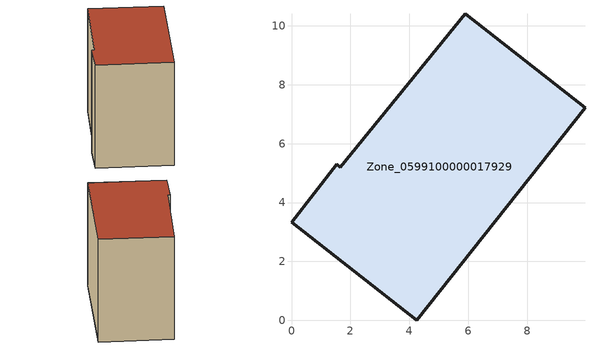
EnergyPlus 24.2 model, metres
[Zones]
Zone_0599100000017929
 floor ground (C_G): 4.26,0 0,3.32 1.54,5.29 1.66,5.2 5.9,10.41 9.97,7.22 z3.98
 wall outside (C_F): 1.66,5.2 1.54,5.29 0,3.32 4.26,0 9.97,7.22 5.9,10.41 1.66,5.2 z3.98:11.64
 roof outside (C_R): 9.97,7.22 5.9,10.41 1.66,5.2 1.54,5.29 0,3.32 4.26,0 z11.64
[BUILDING]
Pand.0599100000017929: North Axis=0; Terrain=City; Loads Convergence Tolerance Value=0.04; Temperature Convergence Tolerance Value=0.4; Solar Distribution=FullExterior; Maximum Number of Warmup Days=25; Minimum Number of Warmup Days=1
[Site:Location]
Rotterdam.The.Hague.AP_ZH_NLD Design_Conditions: Latitude=51.96; Longitude=4.45; Time Zone=1; Elevation=-4.5
[SITE:GROUNDTEMPERATURE:BUILDINGSURFACE]
18, 18, 18, 18, 18, 18, 18, 18, 18, 18, 18, 18
[MATERIAL] Thermal Absorptance=0.9; Solar Absorptance=0.7; Visible Absorptance=0.7
Name | Roughness | Thickness | Conductivity | Density | Specific Heat
G.TI.1975-1991 | MediumSmooth | 0.15 | 0.288461 | 540 | 1210
F.TI.1975-1991 | Rough | 0.3 | 0.230769 | 1920 | 840
R.TI.1975-1991 | MediumRough | 0.2 | 0.153846 | 1500 | 1000
[CONSTRUCTION]
C_G: G.TI.1975-1991
C_F: F.TI.1975-1991
C_R: R.TI.1975-1991
[ZONE]
Zone_0599100000017929: Type=1; Multiplier=1; Ceiling Height=Autocalculate; Volume=Autocalculate; Floor Area=autocalculate; Part of Total Floor Area=Yes
[ZONEINFILTRATION:DESIGNFLOWRATE]
Infil_Zone_0599100000017929: Zone or ZoneList or Space or SpaceList=Zone_0599100000017929; Schedule=AlwaysOn; Design Flow Rate Calculation Method=Flow/Area; Flow Rate per Floor Area=0.003; Constant Term Coefficient=1; Temperature Term Coefficient=0; Velocity Term Coefficient=0; Velocity Squared Term Coefficient=0
[HVACTEMPLATE:ZONE:IDEALLOADSAIRSYSTEM]
Zone_0599100000017929: Maximum Heating Supply Air Temperature=50; Minimum Cooling Supply Air Temperature=13; Maximum Heating Supply Air Humidity Ratio=0.0156; Minimum Cooling Supply Air Humidity Ratio=0.0077; Heating Limit=NoLimit; Cooling Limit=NoLimit; Dehumidification Control Type=ConstantSensibleHeatRatio; Cooling Sensible Heat Ratio=0.7; Dehumidification Setpoint=60; Humidification Control Type=None; Humidification Setpoint=30; Outdoor Air Method=None; Outdoor Air Flow Rate per Person=0.00944; Outdoor Air Flow Rate per Zone Floor Area=0; Outdoor Air Flow Rate per Zone=0; Demand Controlled Ventilation Type=None; Outdoor Air Economizer Type=NoEconomizer; Heat Recovery Type=None; Sensible Heat Recovery Effectiveness=0.7; Latent Heat Recovery Effectiveness=0.65
[ZONECONTROL:THERMOSTAT]
ThermostatControl_Zone_0599100000017929: Zone or ZoneList=Zone_0599100000017929; Control Type Schedule=DualSetpointControlType; Control 1=Thermostat_Zone_0599100000017929; Temperature Difference Between Cutout And Setpoint=0
[THERMOSTATSETPOINT:DUALSETPOINT]
Thermostat_Zone_0599100000017929: Heating Setpoint Temperature Schedule=HeatingSetpoint_Zone_0599100000017929; Cooling Setpoint Temperature Schedule=CoolingSetpoint_Zone_0599100000017929
[SCHEDULE:COMPACT]
HeatingSetpoint_Zone_0599100000017929: Through: 12/31, For: AllDays, Until: 24:00, 21
CoolingSetpoint_Zone_0599100000017929: Through: 12/31, For: AllDays, Until: 24:00, 24
DualSetpointControlType: Through: 12/31, For: AllDays, Until: 24:00, 4
AlwaysOn: Through: 12/31, For: AllDays, Until: 24:00, 1
